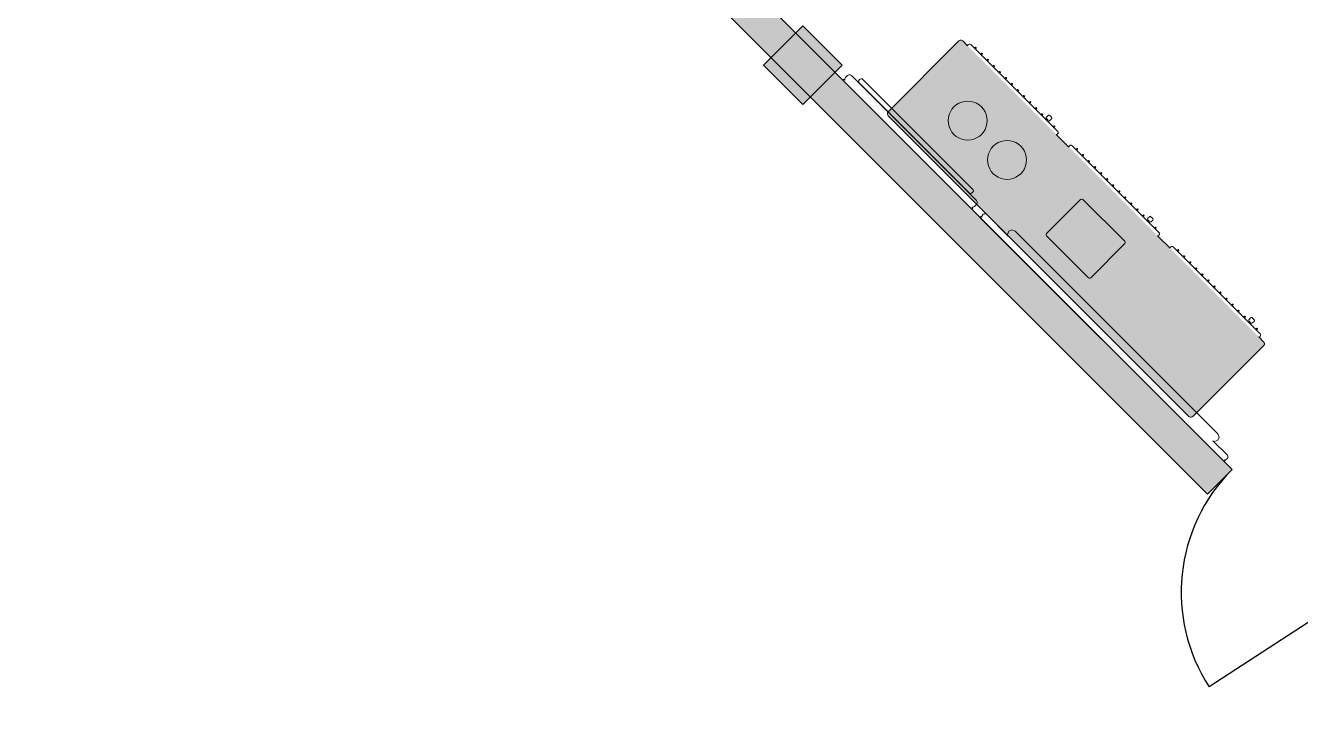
# Model space of a CAD drawing. Extents: x 2172.2 to 2210.6, y 415.3 to 458.1.
# Drawn here: x 2187.85 to 2197.02, y 415.27 to 420.21 of the extents above; entities that cross this region are included whole.
import ezdxf

# ---------------------------------------------------------------- set-up
doc = ezdxf.new("R2010")
doc.units = 0
for name, color, linetype, lineweight in [('AYAA_B2_COLUMNS', 8, 'CONTINUOUS', 30), ('AYAA_B2_FINE_DETAIL', 8, 'CONTINUOUS', 9), ('AYAA_B2_SERVICE', 7, 'CONTINUOUS', 18), ('AYAA_B2_WALL_DECOR', 32, 'CONTINUOUS', 13), ('AYAA_B2_WALLS', 7, 'CONTINUOUS', 30)]:
    doc.layers.add(name, color=color, linetype=linetype, lineweight=lineweight)

# ---------------------------------------------------------------- blocks, each defined once
blk = doc.blocks.new('AYAA_B2_ARCHITECTURE')
at = {"layer": 'AYAA_B2_COLUMNS', "true_color": 0xc2b092}
blk.add_hatch(color=256, dxfattribs=at).paths.add_polyline_path([(3.727698, -14.075465), (3.444858, -14.358305), (3.16205, -14.07543), (3.444858, -13.792626)])
at = {"layer": 'AYAA_B2_WALLS', "true_color": 0xe4e1d8}
blk.add_hatch(color=256, dxfattribs=at).paths.add_polyline_path([(6.354817, -17.161343), (-2.147606, -8.65892), (-1.970829, -8.482143), (6.531594, -16.984568)])
at = {"layer": 'AYAA_B2_COLUMNS', "linetype": 'CONTINUOUS', "lineweight": -2}
blk.add_lwpolyline([(3.727698, -14.075465), (3.444858, -14.358305), (3.16205, -14.07543), (3.444858, -13.792626)], close=True, dxfattribs=at)
at = {"layer": 'AYAA_B2_WALLS', "linetype": 'CONTINUOUS', "lineweight": -2}
blk.add_lwpolyline([(6.354817, -17.161343), (-2.147606, -8.65892), (-1.970829, -8.482143), (6.531594, -16.984568)], close=True, dxfattribs=at)
blk = doc.blocks.new('AYAA_B2_DOOR_D0')
at = {"color": 0, "linetype": 'CONTINUOUS'}
blk.add_lwpolyline([(-0.625, 0), (-0.3651, 1.2227)], dxfattribs=at)
at = {"color": 0}
blk.add_arc((-0.625, 0), 1.25, 0, 78, dxfattribs=at)
blk = doc.blocks.new('AYAA_B2_SIDEBOARD')
at = {"true_color": 0xe8ddc7}
blk.add_hatch(color=256, dxfattribs=at).paths.add_polyline_path([(-1.547328, 0.369987), (-1.539987, 0.377328), (-1.53, 0.38), (1.53, 0.38), (1.539987, 0.377328), (1.547328, 0.369987), (1.55, 0.36), (1.55, -0.36), (1.547328, -0.369987), (1.539987, -0.377328), (1.53, -0.38), (-1.53, -0.38), (-1.539987, -0.377328), (-1.547328, -0.369987), (-1.55, -0.36), (-1.55, 0.36)])
at = {"color": 0, "linetype": 'CONTINUOUS', "lineweight": -2}
for points in [[(-1.53, -0.38), (-1.539987, -0.377328), (-1.547328, -0.369987), (-1.55, -0.36), (-1.55, 0.36), (-1.547328, 0.369987), (-1.539987, 0.377328), (-1.53, 0.38), (1.53, 0.38), (1.539987, 0.377328), (1.547328, 0.369987), (1.55, 0.36), (1.55, -0.36), (1.547328, -0.369987), (1.539987, -0.377328), (1.53, -0.38), (1.481121, -0.38), (1.48313, -0.382009), (1.485, -0.389), (1.48313, -0.395991), (1.477991, -0.40113), (1.471, -0.403), (0.589, -0.403), (0.582009, -0.40113), (0.57687, -0.395991), (0.575, -0.389), (0.57687, -0.382009), (0.578879, -0.38), (0.451121, -0.38), (0.45313, -0.382009), (0.455, -0.389), (0.45313, -0.395991), (0.447991, -0.40113), (0.441, -0.403), (-0.441, -0.403), (-0.447991, -0.40113), (-0.45313, -0.395991), (-0.455, -0.389), (-0.45313, -0.382009), (-0.451121, -0.38), (-0.578879, -0.38), (-0.57687, -0.382009), (-0.575, -0.389), (-0.57687, -0.395991), (-0.582009, -0.40113), (-0.589, -0.403), (-1.471, -0.403), (-1.477991, -0.40113), (-1.48313, -0.395991), (-1.485, -0.389), (-1.48313, -0.382009), (-1.481121, -0.38)], [(-1.43, -0.415), (-1.433535, -0.413536), (-1.435, -0.41), (-1.433535, -0.406464), (-1.43, -0.405), (-1.426464, -0.406464), (-1.425, -0.41), (-1.426464, -0.413536)], [(-1.363461, -0.41), (-1.364926, -0.413536), (-1.368461, -0.415), (-1.371997, -0.413536), (-1.373461, -0.41), (-1.371997, -0.406464), (-1.368461, -0.405), (-1.364926, -0.406464)], [(-1.301923, -0.41), (-1.303388, -0.413536), (-1.306923, -0.415), (-1.310459, -0.413536), (-1.311923, -0.41), (-1.310459, -0.406464), (-1.306923, -0.405), (-1.303388, -0.406464)], [(-1.245385, -0.415), (-1.24892, -0.413536), (-1.250385, -0.41), (-1.24892, -0.406464), (-1.245385, -0.405), (-1.241849, -0.406464), (-1.240385, -0.41), (-1.241849, -0.413536)], [(-1.180311, -0.413536), (-1.183846, -0.415), (-1.187382, -0.413536), (-1.188846, -0.41), (-1.187382, -0.406464), (-1.183846, -0.405), (-1.180311, -0.406464), (-1.178846, -0.41)], [(-1.118772, -0.413536), (-1.122308, -0.415), (-1.125843, -0.413536), (-1.127308, -0.41), (-1.125843, -0.406464), (-1.122308, -0.405), (-1.118772, -0.406464), (-1.117308, -0.41)], [(-1.057234, -0.406464), (-1.055769, -0.41), (-1.057234, -0.413536), (-1.060769, -0.415), (-1.064305, -0.413536), (-1.065769, -0.41), (-1.064305, -0.406464), (-1.060769, -0.405)], [(-1.004231, -0.41), (-1.002766, -0.406464), (-0.999231, -0.405), (-0.995695, -0.406464), (-0.994231, -0.41), (-0.995695, -0.413536), (-0.999231, -0.415), (-1.002766, -0.413536)], [(-0.934157, -0.406464), (-0.932692, -0.41), (-0.934157, -0.413536), (-0.937692, -0.415), (-0.941228, -0.413536), (-0.942692, -0.41), (-0.941228, -0.406464), (-0.937692, -0.405)], [(-0.871154, -0.41), (-0.872618, -0.413536), (-0.876154, -0.415), (-0.879689, -0.413536), (-0.881154, -0.41), (-0.879689, -0.406464), (-0.876154, -0.405), (-0.872618, -0.406464)], [(-0.81108, -0.413536), (-0.814615, -0.415), (-0.818151, -0.413536), (-0.819615, -0.41), (-0.818151, -0.406464), (-0.814615, -0.405), (-0.81108, -0.406464), (-0.809615, -0.41)], [(-0.753077, -0.415), (-0.756612, -0.413536), (-0.758077, -0.41), (-0.756612, -0.406464), (-0.753077, -0.405), (-0.749541, -0.406464), (-0.748077, -0.41), (-0.749541, -0.413536)], [(-0.696538, -0.41), (-0.695074, -0.406464), (-0.691538, -0.405), (-0.688003, -0.406464), (-0.686538, -0.41), (-0.687306, -0.411855), (-0.686505, -0.412069), (-0.683569, -0.415005), (-0.6825, -0.419), (-0.6825, -0.435), (-0.683569, -0.438995), (-0.686505, -0.441931), (-0.6905, -0.443), (-0.7095, -0.443), (-0.713495, -0.441931), (-0.716431, -0.438995), (-0.7175, -0.435), (-0.7175, -0.419), (-0.716431, -0.415005), (-0.713495, -0.412069), (-0.7095, -0.411), (-0.696124, -0.411)], [(-0.633536, -0.413536), (-0.635, -0.41), (-0.633536, -0.406464), (-0.63, -0.405), (-0.626464, -0.406464), (-0.625, -0.41), (-0.626464, -0.413536), (-0.63, -0.415)], [(-0.396464, -0.406464), (-0.395, -0.41), (-0.396464, -0.413536), (-0.4, -0.415), (-0.403536, -0.413536), (-0.405, -0.41), (-0.403536, -0.406464), (-0.4, -0.405)], [(-0.338462, -0.405), (-0.334926, -0.406464), (-0.333462, -0.41), (-0.334926, -0.413536), (-0.338462, -0.415), (-0.341997, -0.413536), (-0.343462, -0.41), (-0.341997, -0.406464)], [(-0.276923, -0.405), (-0.273388, -0.406464), (-0.271923, -0.41), (-0.273388, -0.413536), (-0.276923, -0.415), (-0.280459, -0.413536), (-0.281923, -0.41), (-0.280459, -0.406464)], [(-0.215385, -0.405), (-0.211849, -0.406464), (-0.210385, -0.41), (-0.211849, -0.413536), (-0.215385, -0.415), (-0.21892, -0.413536), (-0.220385, -0.41), (-0.21892, -0.406464)], [(-0.153846, -0.405), (-0.150311, -0.406464), (-0.148846, -0.41), (-0.150311, -0.413536), (-0.153846, -0.415), (-0.157382, -0.413536), (-0.158846, -0.41), (-0.157382, -0.406464)], [(-0.088772, -0.406464), (-0.087308, -0.41), (-0.088772, -0.413536), (-0.092308, -0.415), (-0.095843, -0.413536), (-0.097308, -0.41), (-0.095843, -0.406464), (-0.092308, -0.405)], [(-0.025769, -0.41), (-0.027234, -0.413536), (-0.030769, -0.415), (-0.034305, -0.413536), (-0.035769, -0.41), (-0.034305, -0.406464), (-0.030769, -0.405), (-0.027234, -0.406464)], [(0.030769, -0.415), (0.027234, -0.413536), (0.025769, -0.41), (0.027234, -0.406464), (0.030769, -0.405), (0.034305, -0.406464), (0.035769, -0.41), (0.034305, -0.413536)], [(0.095843, -0.406464), (0.097308, -0.41), (0.095843, -0.413536), (0.092308, -0.415), (0.088772, -0.413536), (0.087308, -0.41), (0.088772, -0.406464), (0.092308, -0.405)], [(0.148846, -0.41), (0.150311, -0.406464), (0.153846, -0.405), (0.157382, -0.406464), (0.158846, -0.41), (0.157382, -0.413536), (0.153846, -0.415), (0.150311, -0.413536)], [(0.215385, -0.405), (0.21892, -0.406464), (0.220385, -0.41), (0.21892, -0.413536), (0.215385, -0.415), (0.211849, -0.413536), (0.210385, -0.41), (0.211849, -0.406464)], [(0.276923, -0.405), (0.280459, -0.406464), (0.281923, -0.41), (0.280459, -0.413536), (0.276923, -0.415), (0.273388, -0.413536), (0.271923, -0.41), (0.273388, -0.406464)], [(0.313569, -0.415005), (0.316505, -0.412069), (0.3205, -0.411), (0.333876, -0.411), (0.333462, -0.41), (0.334926, -0.406464), (0.338462, -0.405), (0.341997, -0.406464), (0.343462, -0.41), (0.342694, -0.411855), (0.343495, -0.412069), (0.346431, -0.415005), (0.3475, -0.419), (0.3475, -0.435), (0.346431, -0.438995), (0.343495, -0.441931), (0.3395, -0.443), (0.3205, -0.443), (0.316505, -0.441931), (0.313569, -0.438995), (0.3125, -0.435), (0.3125, -0.419)], [(0.403536, -0.413536), (0.4, -0.415), (0.396464, -0.413536), (0.395, -0.41), (0.396464, -0.406464), (0.4, -0.405), (0.403536, -0.406464), (0.405, -0.41)], [(0.625, -0.41), (0.626464, -0.406464), (0.63, -0.405), (0.633536, -0.406464), (0.635, -0.41), (0.633536, -0.413536), (0.63, -0.415), (0.626464, -0.413536)], [(0.695074, -0.413536), (0.691538, -0.415), (0.688003, -0.413536), (0.686538, -0.41), (0.688003, -0.406464), (0.691538, -0.405), (0.695074, -0.406464), (0.696538, -0.41)], [(0.749541, -0.406464), (0.753077, -0.405), (0.756612, -0.406464), (0.758077, -0.41), (0.756612, -0.413536), (0.753077, -0.415), (0.749541, -0.413536), (0.748077, -0.41)], [(0.81108, -0.406464), (0.814615, -0.405), (0.818151, -0.406464), (0.819615, -0.41), (0.818151, -0.413536), (0.814615, -0.415), (0.81108, -0.413536), (0.809615, -0.41)], [(0.879689, -0.406464), (0.881154, -0.41), (0.879689, -0.413536), (0.876154, -0.415), (0.872618, -0.413536), (0.871154, -0.41), (0.872618, -0.406464), (0.876154, -0.405)], [(0.934157, -0.406464), (0.937692, -0.405), (0.941228, -0.406464), (0.942692, -0.41), (0.941228, -0.413536), (0.937692, -0.415), (0.934157, -0.413536), (0.932692, -0.41)], [(0.995695, -0.406464), (0.999231, -0.405), (1.002766, -0.406464), (1.004231, -0.41), (1.002766, -0.413536), (0.999231, -0.415), (0.995695, -0.413536), (0.994231, -0.41)], [(1.065769, -0.41), (1.064305, -0.413536), (1.060769, -0.415), (1.057234, -0.413536), (1.055769, -0.41), (1.057234, -0.406464), (1.060769, -0.405), (1.064305, -0.406464)], [(1.125843, -0.413536), (1.122308, -0.415), (1.118772, -0.413536), (1.117308, -0.41), (1.118772, -0.406464), (1.122308, -0.405), (1.125843, -0.406464), (1.127308, -0.41)], [(1.188846, -0.41), (1.187382, -0.413536), (1.183846, -0.415), (1.180311, -0.413536), (1.178846, -0.41), (1.180311, -0.406464), (1.183846, -0.405), (1.187382, -0.406464)], [(1.250385, -0.41), (1.24892, -0.413536), (1.245385, -0.415), (1.241849, -0.413536), (1.240385, -0.41), (1.241849, -0.406464), (1.245385, -0.405), (1.24892, -0.406464)], [(1.310459, -0.413536), (1.306923, -0.415), (1.303388, -0.413536), (1.301923, -0.41), (1.303388, -0.406464), (1.306923, -0.405), (1.310459, -0.406464), (1.311923, -0.41)], [(1.346505, -0.412069), (1.3505, -0.411), (1.363875, -0.411), (1.363461, -0.41), (1.364926, -0.406464), (1.368461, -0.405), (1.371997, -0.406464), (1.373461, -0.41), (1.372693, -0.411854), (1.373495, -0.412069), (1.376431, -0.415005), (1.3775, -0.419), (1.3775, -0.435), (1.376431, -0.438995), (1.373495, -0.441931), (1.3695, -0.443), (1.3505, -0.443), (1.346505, -0.441931), (1.343569, -0.438995), (1.3425, -0.435), (1.3425, -0.419), (1.343569, -0.415005)], [(1.433535, -0.413536), (1.43, -0.415), (1.426464, -0.413536), (1.425, -0.41), (1.426464, -0.406464), (1.43, -0.405), (1.433535, -0.406464), (1.435, -0.41)]]:
    blk.add_lwpolyline(points, close=True, dxfattribs=at)
at = {"layer": 'AYAA_B2_FINE_DETAIL', "linetype": 'CONTINUOUS', "lineweight": -2}
for points in [[(-0.118992, 0.183397), (-0.113, 0.185), (0.313, 0.185), (0.318992, 0.183397), (0.323397, 0.178992), (0.325, 0.173), (0.325, -0.173), (0.323397, -0.178992), (0.318992, -0.183397), (0.313, -0.185), (-0.113, -0.185), (-0.118992, -0.183397), (-0.123397, -0.178992), (-0.125, -0.173), (-0.125, 0.173), (-0.123397, 0.178992)], [(-1.224741, 0.063559), (-1.213262, 0.08229), (-1.198995, 0.098995), (-1.18229, 0.113262), (-1.163559, 0.124741), (-1.143262, 0.133148), (-1.121901, 0.138276), (-1.1, 0.14), (-1.078099, 0.138276), (-1.056738, 0.133148), (-1.036441, 0.124741), (-1.01771, 0.113262), (-1.001005, 0.098995), (-0.986738, 0.08229), (-0.975259, 0.063559), (-0.966852, 0.043262), (-0.961724, 0.021901), (-0.96, 0), (-0.961724, -0.021901), (-0.966852, -0.043262), (-0.975259, -0.063559), (-0.986738, -0.08229), (-1.001005, -0.098995), (-1.01771, -0.113262), (-1.036441, -0.124741), (-1.056738, -0.133148), (-1.078099, -0.138276), (-1.1, -0.14), (-1.121901, -0.138276), (-1.143262, -0.133148), (-1.163559, -0.124741), (-1.18229, -0.113262), (-1.198995, -0.098995), (-1.213262, -0.08229), (-1.224741, -0.063559), (-1.233148, -0.043262), (-1.238276, -0.021901), (-1.24, 0), (-1.238276, 0.021901), (-1.233148, 0.043262)], [(-0.838276, 0.021901), (-0.833148, 0.043262), (-0.824741, 0.063559), (-0.813262, 0.08229), (-0.798995, 0.098995), (-0.78229, 0.113262), (-0.763559, 0.124741), (-0.743262, 0.133148), (-0.721901, 0.138276), (-0.7, 0.14), (-0.678099, 0.138276), (-0.656738, 0.133148), (-0.636441, 0.124741), (-0.61771, 0.113262), (-0.601005, 0.098995), (-0.586738, 0.08229), (-0.575259, 0.063559), (-0.566852, 0.043262), (-0.561724, 0.021901), (-0.56, 0), (-0.561724, -0.021901), (-0.566852, -0.043262), (-0.575259, -0.063559), (-0.586738, -0.08229), (-0.601005, -0.098995), (-0.61771, -0.113262), (-0.636441, -0.124741), (-0.656738, -0.133148), (-0.678099, -0.138276), (-0.7, -0.14), (-0.721901, -0.138276), (-0.743262, -0.133148), (-0.763559, -0.124741), (-0.78229, -0.113262), (-0.798995, -0.098995), (-0.813262, -0.08229), (-0.824741, -0.063559), (-0.833148, -0.043262), (-0.838276, -0.021901), (-0.84, 0)]]:
    blk.add_lwpolyline(points, close=True, dxfattribs=at)
blk = doc.blocks.new('AYAA_B2_UNIQUE_WALL_COMPOSITION_05')
at = {"color": 0, "linetype": 'CONTINUOUS', "lineweight": -2}
for points in [[(-0.655888, 0.01), (0.655888, 0.01), (0.655888, -0.001), (0.646203, -0.001), (0.653217, -0.008013), (0.655888, -0.018), (0.655888, -0.038), (0.653217, -0.047987), (0.645875, -0.055328), (0.635889, -0.058), (-0.635889, -0.058), (-0.645875, -0.055328), (-0.653217, -0.047987), (-0.655888, -0.038), (-0.655888, -0.018), (-0.653217, -0.008013), (-0.646203, -0.001), (-0.655888, -0.001)], [(-0.564064, -0.06), (0.564064, -0.06), (0.57149, -0.065272), (0.574566, -0.078), (0.57149, -0.090728), (0.564064, -0.096), (-0.564064, -0.096), (-0.57149, -0.090728), (-0.574566, -0.078), (-0.57149, -0.065272)]]:
    blk.add_lwpolyline(points, close=True, dxfattribs=at)
blk = doc.blocks.new('AYAA_B2_UNIQUE_WALL_COMPOSITION_18')
at = {"color": 0, "linetype": 'CONTINUOUS', "lineweight": -2}
blk.add_lwpolyline([(-1.10032, -0.07306), (-1.090889, -0.050291), (-1.078115, -0.045), (-1.22544, -0.045), (-1.233709, -0.042788), (-1.239788, -0.036709), (-1.242, -0.02844), (-1.242, -0.02016), (-1.239788, -0.011891), (-1.234257, -0.00636), (-1.242, -0.00636), (-1.242, 0.00376), (1.242, 0.00376), (1.242, -0.00636), (1.234257, -0.00636), (1.239788, -0.011891), (1.242, -0.02016), (1.242, -0.02844), (1.239788, -0.036709), (1.233709, -0.042788), (1.22544, -0.045), (1.003553, -0.045), (1.016274, -0.050291), (1.025666, -0.07306), (1.016274, -0.095829), (0.9936, -0.10526), (-1.06812, -0.10526), (-1.090889, -0.095829)], close=True, dxfattribs=at)

msp = doc.modelspace()

# ---------------------------------------------------------------- block references
at = {"layer": 'AYAA_B2_SERVICE', "linetype": 'CONTINUOUS', "xscale": 0.9999999407388813, "yscale": -0.9999999407388812, "rotation": -44.999997585163314}
msp.add_blockref('AYAA_B2_SIDEBOARD', (2195.4079, 418.7472), dxfattribs=at)
at = {"layer": 'AYAA_B2_WALL_DECOR', "linetype": 'CONTINUOUS', "rotation": 135}
for name, p in [('AYAA_B2_UNIQUE_WALL_COMPOSITION_05', (2194.2022, 419.3583)), ('AYAA_B2_UNIQUE_WALL_COMPOSITION_18', (2195.5991, 417.9525))]:
    msp.add_blockref(name, p, dxfattribs=at)
at = {"layer": 'AYAA_B2_WALLS'}
msp.add_blockref('AYAA_B2_ARCHITECTURE', (2190, 434), dxfattribs=at)
at = {"layer": 'AYAA_B2_WALLS', "rotation": 135}
msp.add_blockref('AYAA_B2_DOOR_D0', (2196.9735, 416.5735), dxfattribs=at)

doc.saveas('drawing.dxf')
